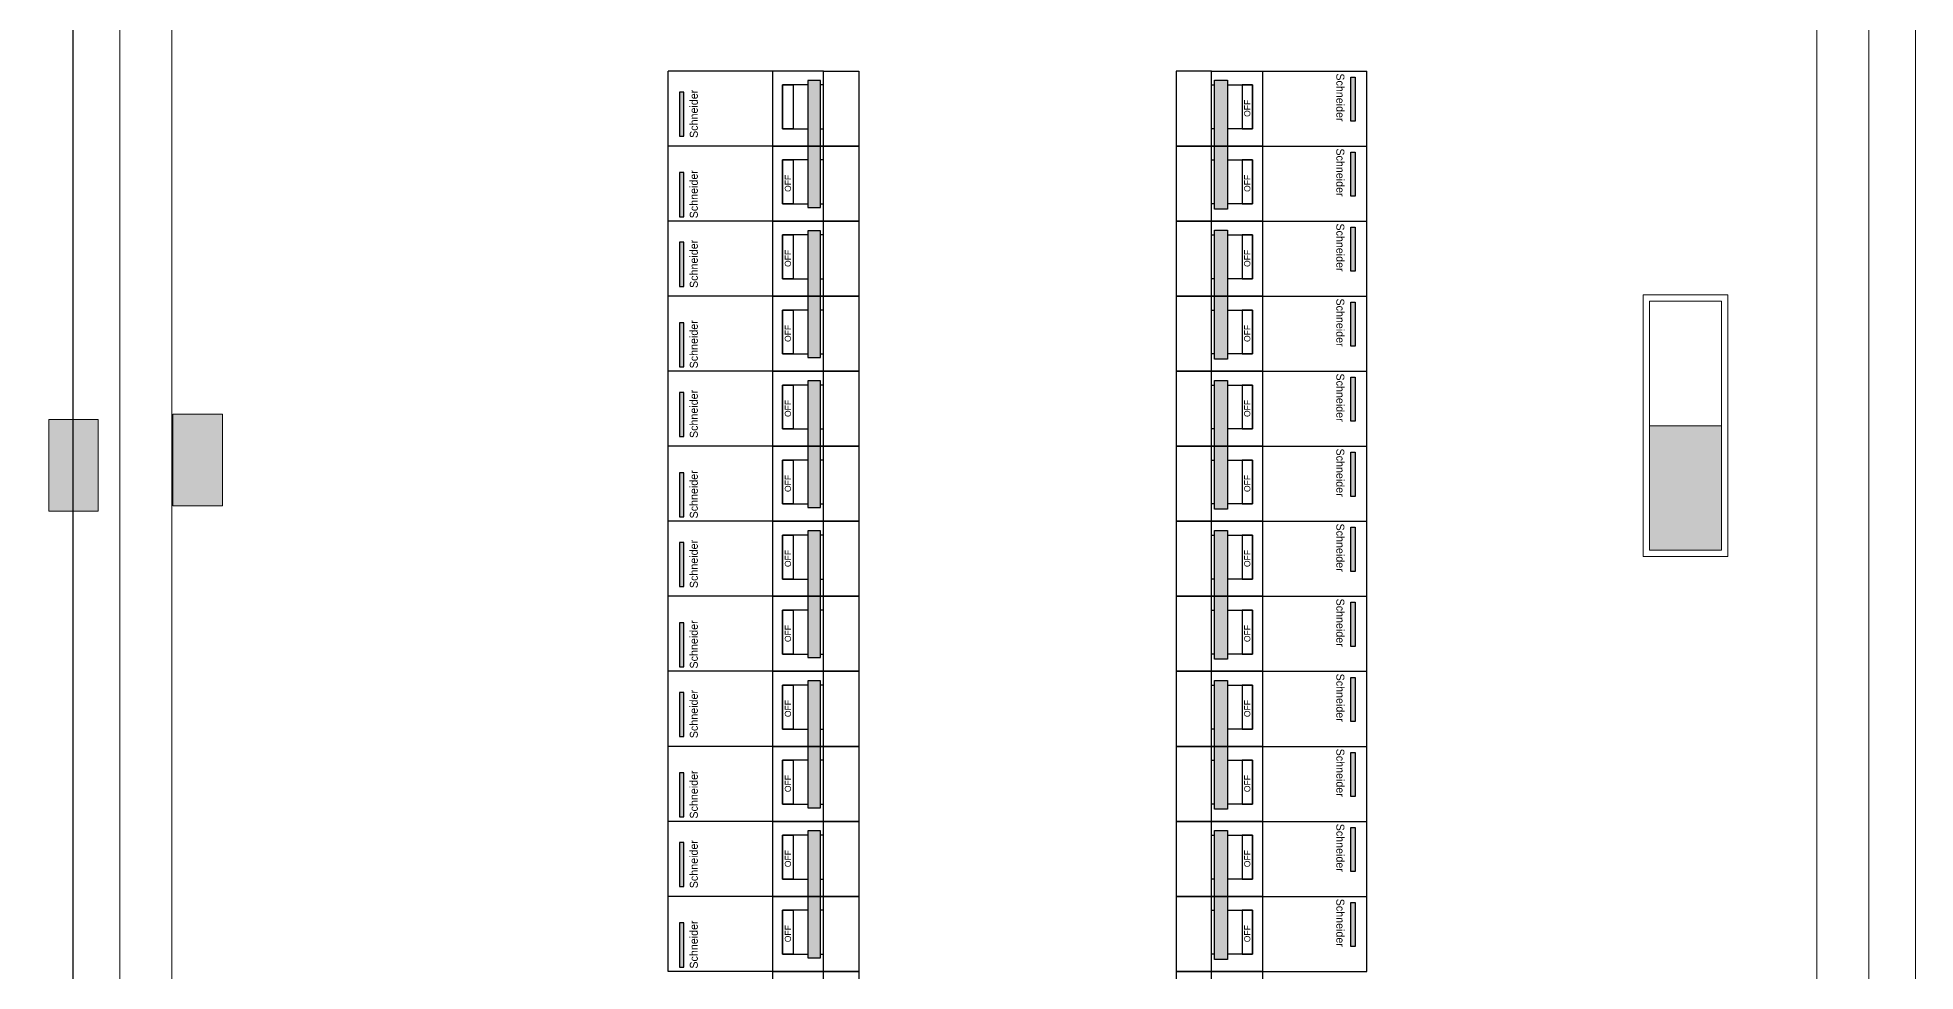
# Model space of a CAD drawing. Header units: inches. Extents: x 18739 to 22272, y 3658 to 7913.
# Drawn here: x 20126.9 to 20378.5, y 4093.4 to 4218.5 of the extents above; entities that cross this region are included whole.
import ezdxf

# ---------------------------------------------------------------- set-up
doc = ezdxf.new("R2010")
doc.units = ezdxf.units.IN
doc.header["$MEASUREMENT"] = 0
doc.layers.add('20-80AT', color=85, linetype='Continuous')
doc.layers.add('ENCLOSRURE', color=7, linetype='Continuous', lineweight=20)
doc.styles.get("Standard").update_dxf_attribs({"font": 'arial.ttf'})

msp = doc.modelspace()

# ---------------------------------------------------------------- hatches: boundary and pattern name
h = msp.add_hatch(color=3)
h.dxf.hatch_style = 1
h.paths.add_polyline_path([(20231.81573, 4212.70733), (20230.10156, 4212.70733), (20230.10156, 4195.71438), (20231.81573, 4195.71438)])
h = msp.add_hatch(color=3)
h.dxf.hatch_style = 1
h.paths.add_polyline_path([(20284.6169, 4212.76077), (20286.33106, 4212.76077), (20286.33106, 4195.50439), (20284.6169, 4195.50439)])
h = msp.add_hatch(color=3)
h.dxf.hatch_style = 1
h.paths.add_polyline_path([(20303.4393, 4213.18109), (20302.86288, 4213.18109), (20302.86288, 4207.2751), (20303.4393, 4207.2751)])
h = msp.add_hatch(color=3)
h.dxf.hatch_style = 1
h.paths.add_polyline_path([(20212.91704, 4205.24816), (20213.49345, 4205.24816), (20213.49345, 4211.15415), (20212.91704, 4211.15415)])
h = msp.add_hatch(color=3)
h.dxf.hatch_style = 1
h.paths.add_polyline_path([(20303.43937, 4203.12983), (20302.86295, 4203.12983), (20302.86295, 4197.22384), (20303.43937, 4197.22384)])
h = msp.add_hatch(color=3)
h.dxf.hatch_style = 1
h.paths.add_polyline_path([(20212.91704, 4194.47875), (20213.49345, 4194.47875), (20213.49345, 4200.38475), (20212.91704, 4200.38475)])
h = msp.add_hatch(color=3)
h.dxf.hatch_style = 1
h.paths.add_polyline_path([(20231.81565, 4192.60489), (20230.10149, 4192.60489), (20230.10149, 4175.61194), (20231.81565, 4175.61194)])
h = msp.add_hatch(color=3)
h.dxf.hatch_style = 1
h.paths.add_polyline_path([(20284.61683, 4192.65833), (20286.33099, 4192.65833), (20286.33099, 4175.40194), (20284.61683, 4175.40194)])
h = msp.add_hatch(color=3)
h.dxf.hatch_style = 1
h.paths.add_polyline_path([(20303.43923, 4193.07865), (20302.86281, 4193.07865), (20302.86281, 4187.17265), (20303.43923, 4187.17265)])
h = msp.add_hatch(color=3)
h.dxf.hatch_style = 1
h.paths.add_polyline_path([(20212.91697, 4185.14571), (20213.49338, 4185.14571), (20213.49338, 4191.05171), (20212.91697, 4191.05171)])
h = msp.add_hatch(color=3)
h.dxf.hatch_style = 1
h.paths.add_polyline_path([(20303.4393, 4183.02739), (20302.86288, 4183.02739), (20302.86288, 4177.12139), (20303.4393, 4177.12139)])
h = msp.add_hatch(color=3)
h.dxf.hatch_style = 1
h.paths.add_polyline_path([(20212.91697, 4174.37631), (20213.49338, 4174.37631), (20213.49338, 4180.2823), (20212.91697, 4180.2823)])
h = msp.add_hatch(color=3)
h.dxf.hatch_style = 1
h.paths.add_polyline_path([(20231.81558, 4172.50244), (20230.10142, 4172.50244), (20230.10142, 4155.50949), (20231.81558, 4155.50949)])
h = msp.add_hatch(color=3)
h.dxf.hatch_style = 1
h.paths.add_polyline_path([(20284.61676, 4172.55588), (20286.33092, 4172.55588), (20286.33092, 4155.2995), (20284.61676, 4155.2995)])
h = msp.add_hatch(color=3)
h.dxf.hatch_style = 1
h.paths.add_polyline_path([(20303.43916, 4172.9762), (20302.86274, 4172.9762), (20302.86274, 4167.07021), (20303.43916, 4167.07021)])
h = msp.add_hatch(color=3)
h.dxf.hatch_style = 1
h.paths.add_polyline_path([(20212.9169, 4165.04327), (20213.49331, 4165.04327), (20213.49331, 4170.94926), (20212.9169, 4170.94926)])
h = msp.add_hatch(color=3)
h.dxf.hatch_style = 1
h.paths.add_polyline_path([(20303.43923, 4162.92494), (20302.86281, 4162.92494), (20302.86281, 4157.01895), (20303.43923, 4157.01895)])
h = msp.add_hatch(color=3)
h.dxf.hatch_style = 1
h.paths.add_polyline_path([(20212.9169, 4154.27386), (20213.49331, 4154.27386), (20213.49331, 4160.17986), (20212.9169, 4160.17986)])
h = msp.add_hatch(color=3)
h.dxf.hatch_style = 1
h.paths.add_polyline_path([(20231.81573, 4152.4), (20230.10156, 4152.4), (20230.10156, 4135.40704), (20231.81573, 4135.40704)])
h = msp.add_hatch(color=3)
h.dxf.hatch_style = 1
h.paths.add_polyline_path([(20284.6169, 4152.45344), (20286.33106, 4152.45344), (20286.33106, 4135.19705), (20284.6169, 4135.19705)])
h = msp.add_hatch(color=3)
h.dxf.hatch_style = 1
h.paths.add_polyline_path([(20303.4393, 4152.87376), (20302.86288, 4152.87376), (20302.86288, 4146.96776), (20303.4393, 4146.96776)])
h = msp.add_hatch(color=3)
h.dxf.hatch_style = 1
h.paths.add_polyline_path([(20212.91704, 4144.94082), (20213.49345, 4144.94082), (20213.49345, 4150.84682), (20212.91704, 4150.84682)])
h = msp.add_hatch(color=3)
h.dxf.hatch_style = 1
h.paths.add_polyline_path([(20303.43937, 4142.8225), (20302.86295, 4142.8225), (20302.86295, 4136.9165), (20303.43937, 4136.9165)])
h = msp.add_hatch(color=3)
h.dxf.hatch_style = 1
h.paths.add_polyline_path([(20212.91704, 4134.17141), (20213.49345, 4134.17141), (20213.49345, 4140.07741), (20212.91704, 4140.07741)])
h = msp.add_hatch(color=3)
h.dxf.hatch_style = 1
h.paths.add_polyline_path([(20231.81565, 4132.29755), (20230.10149, 4132.29755), (20230.10149, 4115.3046), (20231.81565, 4115.3046)])
h = msp.add_hatch(color=3)
h.dxf.hatch_style = 1
h.paths.add_polyline_path([(20284.61683, 4132.35099), (20286.33099, 4132.35099), (20286.33099, 4115.09461), (20284.61683, 4115.09461)])
h = msp.add_hatch(color=3)
h.dxf.hatch_style = 1
h.paths.add_polyline_path([(20303.43923, 4132.77131), (20302.86281, 4132.77131), (20302.86281, 4126.86532), (20303.43923, 4126.86532)])
h = msp.add_hatch(color=3)
h.dxf.hatch_style = 1
h.paths.add_polyline_path([(20212.91697, 4124.83838), (20213.49338, 4124.83838), (20213.49338, 4130.74437), (20212.91697, 4130.74437)])
h = msp.add_hatch(color=3)
h.dxf.hatch_style = 1
h.paths.add_polyline_path([(20303.4393, 4122.72005), (20302.86288, 4122.72005), (20302.86288, 4116.81406), (20303.4393, 4116.81406)])
h = msp.add_hatch(color=3)
h.dxf.hatch_style = 1
h.paths.add_polyline_path([(20212.91697, 4114.06897), (20213.49338, 4114.06897), (20213.49338, 4119.97497), (20212.91697, 4119.97497)])
h = msp.add_hatch(color=3)
h.dxf.hatch_style = 1
h.paths.add_polyline_path([(20231.81558, 4112.19511), (20230.10142, 4112.19511), (20230.10142, 4095.20215), (20231.81558, 4095.20215)])
h = msp.add_hatch(color=3)
h.dxf.hatch_style = 1
h.paths.add_polyline_path([(20284.61676, 4112.24854), (20286.33092, 4112.24854), (20286.33092, 4094.99216), (20284.61676, 4094.99216)])
h = msp.add_hatch(color=3)
h.dxf.hatch_style = 1
h.paths.add_polyline_path([(20303.43916, 4112.66887), (20302.86274, 4112.66887), (20302.86274, 4106.76287), (20303.43916, 4106.76287)])
h = msp.add_hatch(color=3)
h.dxf.hatch_style = 1
h.paths.add_polyline_path([(20212.9169, 4104.73593), (20213.49331, 4104.73593), (20213.49331, 4110.64193), (20212.9169, 4110.64193)])
h = msp.add_hatch(color=3)
h.dxf.hatch_style = 1
h.paths.add_polyline_path([(20303.43923, 4102.61761), (20302.86281, 4102.61761), (20302.86281, 4096.71161), (20303.43923, 4096.71161)])
h = msp.add_hatch(color=3)
h.dxf.hatch_style = 1
h.paths.add_polyline_path([(20212.9169, 4093.96652), (20213.49331, 4093.96652), (20213.49331, 4099.87252), (20212.9169, 4099.87252)])
at = {"layer": 'ENCLOSRURE'}
h = msp.add_hatch(color=0, dxfattribs=at)
h.dxf.hatch_style = 1
h.paths.add_polyline_path([(20135.05543, 4167.32568), (20128.42282, 4167.32568), (20128.42282, 4155.01606), (20135.05543, 4155.01606)])
h = msp.add_hatch(color=0, dxfattribs=at)
h.dxf.hatch_style = 1
h.paths.add_polyline_path([(20151.69457, 4168.03924), (20145.06196, 4168.03924), (20145.06196, 4155.72962), (20151.69457, 4155.72962)])
h = msp.add_hatch(color=1, dxfattribs=at)
h.dxf.hatch_style = 1
h.paths.add_polyline_path([(20342.89022, 4149.80915), (20352.5331, 4149.80915), (20352.5331, 4166.48063), (20342.89022, 4166.48063)])

# ---------------------------------------------------------------- linework, layer by layer
at = {"color": 0}
for p, q in [((20225.39313, 4213.9892), (20211.39976, 4213.98888)), ((20291.03942, 4213.98891), (20305.03279, 4213.98891)), ((20225.39306, 4193.88675), (20211.39969, 4193.88643)), ((20291.03935, 4193.88647), (20305.03272, 4193.88647)), ((20225.39299, 4173.78431), (20211.39962, 4173.78398)), ((20291.03928, 4173.78402), (20305.03265, 4173.78402)), ((20225.39313, 4153.68186), (20211.39976, 4153.68154)), ((20291.03942, 4153.68158), (20305.03279, 4153.68158)), ((20225.39306, 4133.57941), (20211.39969, 4133.57909)), ((20291.03935, 4133.57913), (20305.03272, 4133.57913)), ((20225.39299, 4113.47697), (20211.39962, 4113.47665)), ((20291.03928, 4113.47669), (20305.03265, 4113.47669)), ((20225.39292, 4093.37452), (20211.39955, 4093.3742))]:
    msp.add_line(p, q, dxfattribs=at)
at = {"color": 3}
for points in [[(20231.81573, 4195.71438), (20231.81573, 4212.70733), (20230.10156, 4212.70733), (20230.10156, 4195.71438)], [(20284.6169, 4195.50439), (20284.6169, 4212.76077), (20286.33106, 4212.76077), (20286.33106, 4195.50439)], [(20303.4393, 4213.18109), (20303.4393, 4207.2751), (20302.86288, 4207.2751), (20302.86288, 4213.18109)], [(20212.91704, 4211.15415), (20212.91704, 4205.24816), (20213.49345, 4205.24816), (20213.49345, 4211.15415)], [(20303.43937, 4203.12983), (20303.43937, 4197.22384), (20302.86295, 4197.22384), (20302.86295, 4203.12983)], [(20212.91704, 4200.38475), (20212.91704, 4194.47875), (20213.49345, 4194.47875), (20213.49345, 4200.38475)], [(20231.81565, 4175.61194), (20231.81565, 4192.60489), (20230.10149, 4192.60489), (20230.10149, 4175.61194)], [(20284.61683, 4175.40194), (20284.61683, 4192.65833), (20286.33099, 4192.65833), (20286.33099, 4175.40194)], [(20303.43923, 4193.07865), (20303.43923, 4187.17265), (20302.86281, 4187.17265), (20302.86281, 4193.07865)], [(20212.91697, 4191.05171), (20212.91697, 4185.14571), (20213.49338, 4185.14571), (20213.49338, 4191.05171)], [(20303.4393, 4183.02739), (20303.4393, 4177.12139), (20302.86288, 4177.12139), (20302.86288, 4183.02739)], [(20212.91697, 4180.2823), (20212.91697, 4174.37631), (20213.49338, 4174.37631), (20213.49338, 4180.2823)], [(20231.81558, 4155.50949), (20231.81558, 4172.50244), (20230.10142, 4172.50244), (20230.10142, 4155.50949)], [(20284.61676, 4155.2995), (20284.61676, 4172.55588), (20286.33092, 4172.55588), (20286.33092, 4155.2995)], [(20303.43916, 4172.9762), (20303.43916, 4167.07021), (20302.86274, 4167.07021), (20302.86274, 4172.9762)], [(20212.9169, 4170.94926), (20212.9169, 4165.04327), (20213.49331, 4165.04327), (20213.49331, 4170.94926)], [(20303.43923, 4162.92494), (20303.43923, 4157.01895), (20302.86281, 4157.01895), (20302.86281, 4162.92494)], [(20212.9169, 4160.17986), (20212.9169, 4154.27386), (20213.49331, 4154.27386), (20213.49331, 4160.17986)], [(20231.81573, 4135.40704), (20231.81573, 4152.4), (20230.10156, 4152.4), (20230.10156, 4135.40704)], [(20284.6169, 4135.19705), (20284.6169, 4152.45344), (20286.33106, 4152.45344), (20286.33106, 4135.19705)], [(20303.4393, 4152.87376), (20303.4393, 4146.96776), (20302.86288, 4146.96776), (20302.86288, 4152.87376)], [(20212.91704, 4150.84682), (20212.91704, 4144.94082), (20213.49345, 4144.94082), (20213.49345, 4150.84682)], [(20303.43937, 4142.8225), (20303.43937, 4136.9165), (20302.86295, 4136.9165), (20302.86295, 4142.8225)], [(20212.91704, 4140.07741), (20212.91704, 4134.17141), (20213.49345, 4134.17141), (20213.49345, 4140.07741)], [(20231.81565, 4115.3046), (20231.81565, 4132.29755), (20230.10149, 4132.29755), (20230.10149, 4115.3046)], [(20284.61683, 4115.09461), (20284.61683, 4132.35099), (20286.33099, 4132.35099), (20286.33099, 4115.09461)], [(20303.43923, 4132.77131), (20303.43923, 4126.86532), (20302.86281, 4126.86532), (20302.86281, 4132.77131)], [(20212.91697, 4130.74437), (20212.91697, 4124.83838), (20213.49338, 4124.83838), (20213.49338, 4130.74437)], [(20303.4393, 4122.72005), (20303.4393, 4116.81406), (20302.86288, 4116.81406), (20302.86288, 4122.72005)], [(20212.91697, 4119.97497), (20212.91697, 4114.06897), (20213.49338, 4114.06897), (20213.49338, 4119.97497)], [(20231.81558, 4095.20215), (20231.81558, 4112.19511), (20230.10142, 4112.19511), (20230.10142, 4095.20215)], [(20284.61676, 4094.99216), (20284.61676, 4112.24854), (20286.33092, 4112.24854), (20286.33092, 4094.99216)], [(20303.43916, 4112.66887), (20303.43916, 4106.76287), (20302.86274, 4106.76287), (20302.86274, 4112.66887)], [(20212.9169, 4110.64193), (20212.9169, 4104.73593), (20213.49331, 4104.73593), (20213.49331, 4110.64193)], [(20303.43923, 4102.61761), (20303.43923, 4096.71161), (20302.86281, 4096.71161), (20302.86281, 4102.61761)], [(20212.9169, 4099.87252), (20212.9169, 4093.96652), (20213.49331, 4093.96652), (20213.49331, 4099.87252)]]:
    msp.add_lwpolyline(points, close=True, dxfattribs=at)
at = {"layer": '20-80AT', "color": 0}
for p, q in [((20225.39313, 4203.93797), (20211.39972, 4203.93765)), ((20291.03946, 4203.93797), (20305.03286, 4203.93765)), ((20225.39313, 4193.88695), (20211.39972, 4193.88663)), ((20291.03946, 4193.88695), (20305.03286, 4193.88663)), ((20225.39306, 4183.83553), (20211.39965, 4183.83521)), ((20291.03939, 4183.83553), (20305.03279, 4183.83521)), ((20225.39306, 4173.78451), (20211.39965, 4173.78419)), ((20291.03939, 4173.78451), (20305.03279, 4173.78419)), ((20225.39299, 4163.73308), (20211.39958, 4163.73276)), ((20291.03932, 4163.73308), (20305.03272, 4163.73276)), ((20225.39299, 4153.68206), (20211.39958, 4153.68174)), ((20291.03932, 4153.68206), (20305.03272, 4153.68174)), ((20225.39313, 4143.63064), (20211.39972, 4143.63032)), ((20291.03946, 4143.63064), (20305.03286, 4143.63032)), ((20225.39313, 4133.57962), (20211.39972, 4133.57929)), ((20291.03946, 4133.57962), (20305.03286, 4133.57929)), ((20225.39306, 4123.52819), (20211.39965, 4123.52787)), ((20291.03939, 4123.52819), (20305.03279, 4123.52787)), ((20225.39306, 4113.47717), (20211.39965, 4113.47685)), ((20291.03939, 4113.47717), (20305.03279, 4113.47685)), ((20225.39299, 4103.42575), (20211.39958, 4103.42543)), ((20291.03932, 4103.42575), (20305.03272, 4103.42543)), ((20225.39299, 4093.37472), (20211.39958, 4093.3744)), ((20291.03932, 4093.37472), (20305.03272, 4093.3744))]:
    msp.add_line(p, q, dxfattribs=at)
for points in [[(20225.39313, 4213.98888), (20225.39313, 4203.93785), (20211.39976, 4203.93785), (20211.39976, 4213.98888)], [(20230.10151, 4212.13098), (20226.7333, 4212.13098), (20226.7333, 4206.25096), (20230.10151, 4206.25096)], [(20231.81565, 4206.25096), (20232.2348, 4206.25096), (20232.2348, 4212.13098), (20231.81567, 4212.13098)], [(20284.6169, 4206.251), (20284.19775, 4206.251), (20284.19775, 4212.13101), (20284.61688, 4212.13101)], [(20286.33105, 4212.13101), (20289.69925, 4212.13101), (20289.69925, 4206.251), (20286.33105, 4206.251)], [(20291.03942, 4213.98891), (20291.03942, 4203.93789), (20305.03279, 4203.93789), (20305.03279, 4213.98891)], [(20225.39309, 4203.93765), (20225.39309, 4193.88663), (20211.39972, 4193.88663), (20211.39972, 4203.93765)], [(20230.10147, 4202.07975), (20226.73327, 4202.07975), (20226.73327, 4196.19974), (20230.10147, 4196.19974)], [(20231.81562, 4196.19974), (20232.23477, 4196.19974), (20232.23477, 4202.07975), (20231.81564, 4202.07975)], [(20291.03946, 4203.93792), (20284.19726, 4203.93802)], [(20284.19726, 4203.93795), (20284.61693, 4203.93795)], [(20284.61697, 4196.19974), (20284.19782, 4196.19974), (20284.19782, 4202.07975), (20284.61695, 4202.07975)], [(20286.3311, 4203.93792), (20291.03946, 4203.93785)], [(20286.33112, 4202.07975), (20289.69932, 4202.07975), (20289.69932, 4196.19974), (20286.33112, 4196.19974)], [(20291.0395, 4203.93765), (20291.0395, 4193.88663), (20305.03286, 4193.88663), (20305.03286, 4203.93765)], [(20225.39306, 4193.88643), (20225.39306, 4183.83541), (20211.39969, 4183.83541), (20211.39969, 4193.88643)], [(20230.10144, 4192.02853), (20226.73323, 4192.02853), (20226.73323, 4186.14852), (20230.10144, 4186.14852)], [(20231.81558, 4186.14852), (20232.23473, 4186.14852), (20232.23473, 4192.02853), (20231.8156, 4192.02853)], [(20284.61683, 4186.14856), (20284.19768, 4186.14856), (20284.19768, 4192.02857), (20284.61681, 4192.02857)], [(20286.33098, 4192.02857), (20289.69918, 4192.02857), (20289.69918, 4186.14856), (20286.33098, 4186.14856)], [(20291.03935, 4193.88647), (20291.03935, 4183.83544), (20305.03272, 4183.83544), (20305.03272, 4193.88647)], [(20225.39302, 4183.83521), (20225.39302, 4173.78419), (20211.39965, 4173.78419), (20211.39965, 4183.83521)], [(20230.1014, 4181.97731), (20226.7332, 4181.97731), (20226.7332, 4176.0973), (20230.1014, 4176.0973)], [(20231.81555, 4176.0973), (20232.2347, 4176.0973), (20232.2347, 4181.97731), (20231.81557, 4181.97731)], [(20291.03939, 4183.83548), (20284.19719, 4183.83558)], [(20284.19719, 4183.83551), (20284.61686, 4183.8355)], [(20284.6169, 4176.0973), (20284.19775, 4176.0973), (20284.19775, 4181.97731), (20284.61688, 4181.97731)], [(20286.33103, 4183.83548), (20291.03939, 4183.83541)], [(20286.33105, 4181.97731), (20289.69925, 4181.97731), (20289.69925, 4176.0973), (20286.33105, 4176.0973)], [(20291.03943, 4183.83521), (20291.03943, 4173.78419), (20305.03279, 4173.78419), (20305.03279, 4183.83521)], [(20225.39299, 4173.78398), (20225.39299, 4163.73296), (20211.39962, 4163.73296), (20211.39962, 4173.78398)], [(20230.10137, 4171.92608), (20226.73316, 4171.92608), (20226.73316, 4166.04607), (20230.10137, 4166.04607)], [(20231.81551, 4166.04607), (20232.23466, 4166.04607), (20232.23466, 4171.92608), (20231.81553, 4171.92608)], [(20284.61676, 4166.04611), (20284.19761, 4166.04611), (20284.19761, 4171.92612), (20284.61674, 4171.92612)], [(20286.33091, 4171.92612), (20289.69911, 4171.92612), (20289.69911, 4166.04611), (20286.33091, 4166.04611)], [(20291.03928, 4173.78402), (20291.03928, 4163.733), (20305.03265, 4163.733), (20305.03265, 4173.78402)], [(20225.39295, 4163.73276), (20225.39295, 4153.68174), (20211.39958, 4153.68174), (20211.39958, 4163.73276)], [(20230.10133, 4161.87486), (20226.73313, 4161.87486), (20226.73313, 4155.99485), (20230.10133, 4155.99485)], [(20231.81548, 4155.99485), (20232.23463, 4155.99485), (20232.23463, 4161.87486), (20231.8155, 4161.87486)], [(20291.03932, 4163.73303), (20284.19712, 4163.73313)], [(20284.19712, 4163.73306), (20284.61679, 4163.73306)], [(20284.61683, 4155.99485), (20284.19768, 4155.99485), (20284.19768, 4161.87486), (20284.61681, 4161.87486)], [(20286.33096, 4163.73303), (20291.03932, 4163.73296)], [(20286.33098, 4161.87486), (20289.69918, 4161.87486), (20289.69918, 4155.99485), (20286.33098, 4155.99485)], [(20291.03936, 4163.73276), (20291.03936, 4153.68174), (20305.03272, 4153.68174), (20305.03272, 4163.73276)], [(20225.39313, 4153.68154), (20225.39313, 4143.63052), (20211.39976, 4143.63052), (20211.39976, 4153.68154)], [(20230.10151, 4151.82364), (20226.7333, 4151.82364), (20226.7333, 4145.94363), (20230.10151, 4145.94363)], [(20231.81565, 4145.94363), (20232.2348, 4145.94363), (20232.2348, 4151.82364), (20231.81567, 4151.82364)], [(20284.6169, 4145.94367), (20284.19775, 4145.94367), (20284.19775, 4151.82368), (20284.61688, 4151.82368)], [(20286.33105, 4151.82368), (20289.69925, 4151.82368), (20289.69925, 4145.94367), (20286.33105, 4145.94367)], [(20291.03942, 4153.68158), (20291.03942, 4143.63055), (20305.03279, 4143.63055), (20305.03279, 4153.68158)], [(20225.39309, 4143.63032), (20225.39309, 4133.57929), (20211.39972, 4133.57929), (20211.39972, 4143.63032)], [(20230.10147, 4141.77242), (20226.73327, 4141.77242), (20226.73327, 4135.89241), (20230.10147, 4135.89241)], [(20231.81562, 4135.89241), (20232.23477, 4135.89241), (20232.23477, 4141.77242), (20231.81564, 4141.77242)], [(20291.03946, 4143.63059), (20284.19726, 4143.63069)], [(20284.19726, 4143.63062), (20284.61693, 4143.63061)], [(20284.61697, 4135.89241), (20284.19782, 4135.89241), (20284.19782, 4141.77242), (20284.61695, 4141.77242)], [(20286.3311, 4143.63059), (20291.03946, 4143.63052)], [(20286.33112, 4141.77242), (20289.69932, 4141.77242), (20289.69932, 4135.89241), (20286.33112, 4135.89241)], [(20291.0395, 4143.63032), (20291.0395, 4133.57929), (20305.03286, 4133.57929), (20305.03286, 4143.63032)], [(20225.39306, 4133.57909), (20225.39306, 4123.52807), (20211.39969, 4123.52807), (20211.39969, 4133.57909)], [(20230.10144, 4131.72119), (20226.73323, 4131.72119), (20226.73323, 4125.84118), (20230.10144, 4125.84118)], [(20231.81558, 4125.84118), (20232.23473, 4125.84118), (20232.23473, 4131.72119), (20231.8156, 4131.72119)], [(20284.61683, 4125.84122), (20284.19768, 4125.84122), (20284.19768, 4131.72123), (20284.61681, 4131.72123)], [(20286.33098, 4131.72123), (20289.69918, 4131.72123), (20289.69918, 4125.84122), (20286.33098, 4125.84122)], [(20291.03935, 4133.57913), (20291.03935, 4123.52811), (20305.03272, 4123.52811), (20305.03272, 4133.57913)], [(20225.39302, 4123.52787), (20225.39302, 4113.47685), (20211.39965, 4113.47685), (20211.39965, 4123.52787)], [(20230.1014, 4121.66997), (20226.7332, 4121.66997), (20226.7332, 4115.78996), (20230.1014, 4115.78996)], [(20231.81555, 4115.78996), (20232.2347, 4115.78996), (20232.2347, 4121.66997), (20231.81557, 4121.66997)], [(20291.03939, 4123.52814), (20284.19719, 4123.52824)], [(20284.19719, 4123.52817), (20284.61686, 4123.52816)], [(20284.6169, 4115.78996), (20284.19775, 4115.78996), (20284.19775, 4121.66997), (20284.61688, 4121.66997)], [(20286.33103, 4123.52814), (20291.03939, 4123.52807)], [(20286.33105, 4121.66997), (20289.69925, 4121.66997), (20289.69925, 4115.78996), (20286.33105, 4115.78996)], [(20291.03943, 4123.52787), (20291.03943, 4113.47685), (20305.03279, 4113.47685), (20305.03279, 4123.52787)], [(20225.39299, 4113.47665), (20225.39299, 4103.42563), (20211.39962, 4103.42563), (20211.39962, 4113.47665)], [(20230.10137, 4111.61875), (20226.73316, 4111.61875), (20226.73316, 4105.73874), (20230.10137, 4105.73874)], [(20231.81551, 4105.73874), (20232.23466, 4105.73874), (20232.23466, 4111.61875), (20231.81553, 4111.61875)], [(20284.61676, 4105.73877), (20284.19761, 4105.73877), (20284.19761, 4111.61878), (20284.61674, 4111.61878)], [(20286.33091, 4111.61878), (20289.69911, 4111.61878), (20289.69911, 4105.73877), (20286.33091, 4105.73877)], [(20291.03928, 4113.47669), (20291.03928, 4103.42566), (20305.03265, 4103.42566), (20305.03265, 4113.47669)], [(20225.39295, 4103.42543), (20225.39295, 4093.3744), (20211.39958, 4093.3744), (20211.39958, 4103.42543)], [(20230.10133, 4101.56753), (20226.73313, 4101.56753), (20226.73313, 4095.68752), (20230.10133, 4095.68752)], [(20231.81548, 4095.68752), (20232.23463, 4095.68752), (20232.23463, 4101.56753), (20231.8155, 4101.56753)], [(20291.03932, 4103.4257), (20284.19712, 4103.4258)], [(20284.19712, 4103.42573), (20284.61679, 4103.42572)], [(20284.61683, 4095.68752), (20284.19768, 4095.68752), (20284.19768, 4101.56753), (20284.61681, 4101.56753)], [(20286.33096, 4103.42569), (20291.03932, 4103.42563)], [(20286.33098, 4101.56753), (20289.69918, 4101.56753), (20289.69918, 4095.68752), (20286.33098, 4095.68752)], [(20291.03936, 4103.42543), (20291.03936, 4093.3744), (20305.03272, 4093.3744), (20305.03272, 4103.42543)]]:
    msp.add_lwpolyline(points, dxfattribs=at)
for points in [[(20232.23481, 4203.93797), (20232.23485, 4213.9892), (20225.39316, 4213.9892), (20225.39313, 4203.93797)], [(20226.7333, 4206.25096), (20226.7333, 4212.13098), (20228.14389, 4212.13098), (20228.14389, 4206.25096)], [(20232.23535, 4213.98928), (20236.96514, 4213.98928), (20236.96514, 4203.93802), (20232.23535, 4203.93802)], [(20284.19721, 4213.98932), (20279.46742, 4213.98932), (20279.46742, 4203.93806), (20284.19721, 4203.93806)], [(20284.19774, 4203.93801), (20284.1977, 4213.98923), (20291.03939, 4213.98923), (20291.03942, 4203.93801)], [(20289.69925, 4206.251), (20289.69925, 4212.13101), (20288.28866, 4212.13101), (20288.28866, 4206.251)], [(20232.23478, 4193.88675), (20232.23481, 4203.93797), (20225.39313, 4203.93797), (20225.39309, 4193.88675)], [(20226.73327, 4196.19974), (20226.73327, 4202.07975), (20228.14385, 4202.07975), (20228.14385, 4196.19974)], [(20232.23531, 4203.93806), (20236.9651, 4203.93806), (20236.9651, 4193.8868), (20232.23531, 4193.8868)], [(20284.19728, 4203.93806), (20279.46749, 4203.93806), (20279.46749, 4193.8868), (20284.19728, 4193.8868)], [(20284.19781, 4193.88675), (20284.19778, 4203.93797), (20291.03946, 4203.93797), (20291.0395, 4193.88675)], [(20289.69932, 4196.19974), (20289.69932, 4202.07975), (20288.28874, 4202.07975), (20288.28874, 4196.19974)], [(20232.23474, 4183.83553), (20232.23478, 4193.88675), (20225.39309, 4193.88675), (20225.39306, 4183.83553)], [(20226.73323, 4186.14852), (20226.73323, 4192.02853), (20228.14382, 4192.02853), (20228.14382, 4186.14852)], [(20232.23527, 4193.88683), (20236.96507, 4193.88683), (20236.96507, 4183.83557), (20232.23527, 4183.83557)], [(20284.19714, 4193.88687), (20279.46735, 4193.88687), (20279.46735, 4183.83561), (20284.19714, 4183.83561)], [(20284.19767, 4183.83556), (20284.19763, 4193.88679), (20291.03932, 4193.88679), (20291.03935, 4183.83556)], [(20289.69918, 4186.14856), (20289.69918, 4192.02857), (20288.28859, 4192.02857), (20288.28859, 4186.14856)], [(20232.23471, 4173.78431), (20232.23474, 4183.83553), (20225.39306, 4183.83553), (20225.39302, 4173.78431)], [(20226.7332, 4176.0973), (20226.7332, 4181.97731), (20228.14378, 4181.97731), (20228.14378, 4176.0973)], [(20232.23524, 4183.83561), (20236.96503, 4183.83561), (20236.96503, 4173.78435), (20232.23524, 4173.78435)], [(20284.19721, 4183.83561), (20279.46742, 4183.83561), (20279.46742, 4173.78435), (20284.19721, 4173.78435)], [(20284.19774, 4173.78431), (20284.19771, 4183.83553), (20291.03939, 4183.83553), (20291.03943, 4173.78431)], [(20289.69925, 4176.0973), (20289.69925, 4181.97731), (20288.28867, 4181.97731), (20288.28867, 4176.0973)], [(20232.23467, 4163.73308), (20232.23471, 4173.78431), (20225.39302, 4173.78431), (20225.39299, 4163.73308)], [(20226.73316, 4166.04607), (20226.73316, 4171.92608), (20228.14375, 4171.92608), (20228.14375, 4166.04607)], [(20232.2352, 4173.78439), (20236.965, 4173.78439), (20236.965, 4163.73313), (20232.2352, 4163.73313)], [(20284.19707, 4173.78442), (20279.46728, 4173.78442), (20279.46728, 4163.73317), (20284.19707, 4163.73317)], [(20284.1976, 4163.73312), (20284.19756, 4173.78434), (20291.03925, 4173.78434), (20291.03928, 4163.73312)], [(20289.69911, 4166.04611), (20289.69911, 4171.92612), (20288.28852, 4171.92612), (20288.28852, 4166.04611)], [(20232.23464, 4153.68186), (20232.23467, 4163.73308), (20225.39299, 4163.73308), (20225.39295, 4153.68186)], [(20226.73313, 4155.99485), (20226.73313, 4161.87486), (20228.14371, 4161.87486), (20228.14371, 4155.99485)], [(20232.23517, 4163.73317), (20236.96496, 4163.73317), (20236.96496, 4153.68191), (20232.23517, 4153.68191)], [(20284.19714, 4163.73317), (20279.46735, 4163.73317), (20279.46735, 4153.68191), (20284.19714, 4153.68191)], [(20284.19767, 4153.68186), (20284.19764, 4163.73308), (20291.03932, 4163.73308), (20291.03936, 4153.68186)], [(20289.69918, 4155.99485), (20289.69918, 4161.87486), (20288.2886, 4161.87486), (20288.2886, 4155.99485)], [(20232.23481, 4143.63064), (20232.23485, 4153.68186), (20225.39316, 4153.68186), (20225.39313, 4143.63064)], [(20226.7333, 4145.94363), (20226.7333, 4151.82364), (20228.14389, 4151.82364), (20228.14389, 4145.94363)], [(20232.23535, 4153.68194), (20236.96514, 4153.68194), (20236.96514, 4143.63068), (20232.23535, 4143.63068)], [(20284.19721, 4153.68198), (20279.46742, 4153.68198), (20279.46742, 4143.63072), (20284.19721, 4143.63072)], [(20284.19774, 4143.63067), (20284.1977, 4153.6819), (20291.03939, 4153.6819), (20291.03942, 4143.63067)], [(20289.69925, 4145.94367), (20289.69925, 4151.82368), (20288.28866, 4151.82368), (20288.28866, 4145.94367)], [(20232.23478, 4133.57941), (20232.23481, 4143.63064), (20225.39313, 4143.63064), (20225.39309, 4133.57941)], [(20226.73327, 4135.89241), (20226.73327, 4141.77242), (20228.14385, 4141.77242), (20228.14385, 4135.89241)], [(20232.23531, 4143.63072), (20236.9651, 4143.63072), (20236.9651, 4133.57946), (20232.23531, 4133.57946)], [(20284.19728, 4143.63072), (20279.46749, 4143.63072), (20279.46749, 4133.57946), (20284.19728, 4133.57946)], [(20284.19781, 4133.57941), (20284.19778, 4143.63064), (20291.03946, 4143.63064), (20291.0395, 4133.57941)], [(20289.69932, 4135.89241), (20289.69932, 4141.77242), (20288.28874, 4141.77242), (20288.28874, 4135.89241)], [(20232.23474, 4123.52819), (20232.23478, 4133.57941), (20225.39309, 4133.57941), (20225.39306, 4123.52819)], [(20226.73323, 4125.84118), (20226.73323, 4131.72119), (20228.14382, 4131.72119), (20228.14382, 4125.84118)], [(20232.23527, 4133.5795), (20236.96507, 4133.5795), (20236.96507, 4123.52824), (20232.23527, 4123.52824)], [(20284.19714, 4133.57953), (20279.46735, 4133.57953), (20279.46735, 4123.52828), (20284.19714, 4123.52828)], [(20284.19767, 4123.52823), (20284.19763, 4133.57945), (20291.03932, 4133.57945), (20291.03935, 4123.52823)], [(20289.69918, 4125.84122), (20289.69918, 4131.72123), (20288.28859, 4131.72123), (20288.28859, 4125.84122)], [(20232.23471, 4113.47697), (20232.23474, 4123.52819), (20225.39306, 4123.52819), (20225.39302, 4113.47697)], [(20226.7332, 4115.78996), (20226.7332, 4121.66997), (20228.14378, 4121.66997), (20228.14378, 4115.78996)], [(20232.23524, 4123.52828), (20236.96503, 4123.52828), (20236.96503, 4113.47702), (20232.23524, 4113.47702)], [(20284.19721, 4123.52828), (20279.46742, 4123.52828), (20279.46742, 4113.47702), (20284.19721, 4113.47702)], [(20284.19774, 4113.47697), (20284.19771, 4123.52819), (20291.03939, 4123.52819), (20291.03943, 4113.47697)], [(20289.69925, 4115.78996), (20289.69925, 4121.66997), (20288.28867, 4121.66997), (20288.28867, 4115.78996)], [(20232.23467, 4103.42575), (20232.23471, 4113.47697), (20225.39302, 4113.47697), (20225.39299, 4103.42575)], [(20226.73316, 4105.73874), (20226.73316, 4111.61875), (20228.14375, 4111.61875), (20228.14375, 4105.73874)], [(20232.2352, 4113.47705), (20236.965, 4113.47705), (20236.965, 4103.42579), (20232.2352, 4103.42579)], [(20284.19707, 4113.47709), (20279.46728, 4113.47709), (20279.46728, 4103.42583), (20284.19707, 4103.42583)], [(20284.1976, 4103.42578), (20284.19756, 4113.47701), (20291.03925, 4113.47701), (20291.03928, 4103.42578)], [(20289.69911, 4105.73877), (20289.69911, 4111.61878), (20288.28852, 4111.61878), (20288.28852, 4105.73877)], [(20232.23464, 4093.37452), (20232.23467, 4103.42575), (20225.39299, 4103.42575), (20225.39295, 4093.37452)], [(20226.73313, 4095.68752), (20226.73313, 4101.56753), (20228.14371, 4101.56753), (20228.14371, 4095.68752)], [(20232.23517, 4103.42583), (20236.96496, 4103.42583), (20236.96496, 4093.37457), (20232.23517, 4093.37457)], [(20284.19714, 4103.42583), (20279.46735, 4103.42583), (20279.46735, 4093.37457), (20284.19714, 4093.37457)], [(20284.19767, 4093.37452), (20284.19764, 4103.42575), (20291.03932, 4103.42575), (20291.03936, 4093.37452)], [(20289.69918, 4095.68752), (20289.69918, 4101.56753), (20288.2886, 4101.56753), (20288.2886, 4095.68752)], [(20232.2346, 4083.3233), (20232.23464, 4093.37452), (20225.39295, 4093.37452), (20225.39292, 4083.3233)], [(20232.23513, 4093.37461), (20236.96493, 4093.37461), (20236.96493, 4083.32335), (20232.23513, 4083.32335)], [(20284.197, 4093.37464), (20279.46721, 4093.37464), (20279.46721, 4083.32338), (20284.197, 4083.32338)], [(20284.19753, 4083.32334), (20284.19749, 4093.37456), (20291.03918, 4093.37456), (20291.03921, 4083.32334)]]:
    msp.add_lwpolyline(points, close=True, dxfattribs=at)
at = {"layer": 'ENCLOSRURE'}
for points in [[(19884.81135, 4413.88283), (20131.66018, 4413.88283), (20131.66018, 3903.31754), (19884.81135, 3903.31754)], [(20131.66655, 4413.88283), (20378.51539, 4413.88283), (20378.51539, 3903.31754), (20131.66655, 3903.31754)], [(20137.91871, 4407.63068), (20372.26323, 4407.63068), (20372.26323, 3909.38777), (20137.91871, 3909.38777)], [(20144.89383, 4400.65556), (20365.28812, 4400.65556), (20365.28812, 3916.36289), (20144.89383, 3916.36289)]]:
    msp.add_lwpolyline(points, close=True, dxfattribs=at)
at = {"layer": 'ENCLOSRURE', "elevation": -14867.47342}
for points in [[(20342.02414, 4184.01819), (20353.39918, 4184.01819), (20353.39918, 4148.94307), (20342.02414, 4148.94307)], [(20342.89022, 4183.15211), (20352.5331, 4183.15211), (20352.5331, 4149.80915), (20342.89022, 4149.80915)], [(20342.89022, 4166.48063), (20352.5331, 4166.48063), (20352.5331, 4149.80915), (20342.89022, 4149.80915)]]:
    msp.add_lwpolyline(points, close=True, dxfattribs=at)
at = {"layer": 'ENCLOSRURE', "color": 0}
for points in [[(20128.42282, 4167.32568), (20135.05543, 4167.32568), (20135.05543, 4155.01606), (20128.42282, 4155.01606)], [(20145.06196, 4168.03924), (20151.69457, 4168.03924), (20151.69457, 4155.72962), (20145.06196, 4155.72962)]]:
    msp.add_lwpolyline(points, close=True, dxfattribs=at)

# ---------------------------------------------------------------- texts
for p in [(20289.3983, 4207.85116), (20227.85618, 4197.79991), (20289.39837, 4197.79991), (20227.85615, 4187.74868), (20289.39823, 4187.74872), (20227.85611, 4177.69746), (20289.3983, 4177.69746), (20227.85608, 4167.64624), (20289.39816, 4167.64627), (20227.85604, 4157.59502), (20289.39823, 4157.59502), (20227.85622, 4147.54379), (20289.3983, 4147.54383), (20227.85618, 4137.49257), (20289.39837, 4137.49257), (20227.85615, 4127.44135), (20289.39823, 4127.44138), (20227.85611, 4117.39012), (20289.3983, 4117.39012), (20227.85608, 4107.3389), (20289.39816, 4107.33894), (20227.85604, 4097.28768), (20289.39823, 4097.28768)]:
    msp.add_text('OFF', height=0.821407, rotation=90).set_placement(p)
at = {"char_height": 1.0721304}
for insert, attachment_point, rotation in [((20300.91335, 4213.6791), 7, 270), ((20214.3035, 4205.0334), 1, 90), ((20300.91342, 4203.62784), 7, 270), ((20214.3035, 4194.26399), 1, 90), ((20300.91328, 4193.57665), 7, 270), ((20214.30343, 4184.93095), 1, 90), ((20300.91335, 4183.52539), 7, 270), ((20214.30343, 4174.16155), 1, 90), ((20300.91321, 4173.47421), 7, 270), ((20214.30336, 4164.82851), 1, 90), ((20300.91328, 4163.42295), 7, 270), ((20214.30336, 4154.0591), 1, 90), ((20300.91335, 4153.37176), 7, 270), ((20214.3035, 4144.72606), 1, 90), ((20300.91342, 4143.3205), 7, 270), ((20214.3035, 4133.95666), 1, 90), ((20300.91328, 4133.26932), 7, 270), ((20214.30343, 4124.62362), 1, 90), ((20300.91335, 4123.21806), 7, 270), ((20214.30343, 4113.85421), 1, 90), ((20300.91321, 4113.16687), 7, 270), ((20214.30336, 4104.52117), 1, 90), ((20300.91328, 4103.11561), 7, 270), ((20214.30336, 4093.75177), 1, 90)]:
    msp.add_mtext_dynamic_manual_height_columns('{\\fBradley Hand ITC|b0|i0|c0|p66;Schneider}', width=35.0550439, gutter_width=1, heights=[0.83509], dxfattribs=dict(at, insert=insert, attachment_point=attachment_point, rotation=rotation))

doc.saveas('drawing.dxf')
